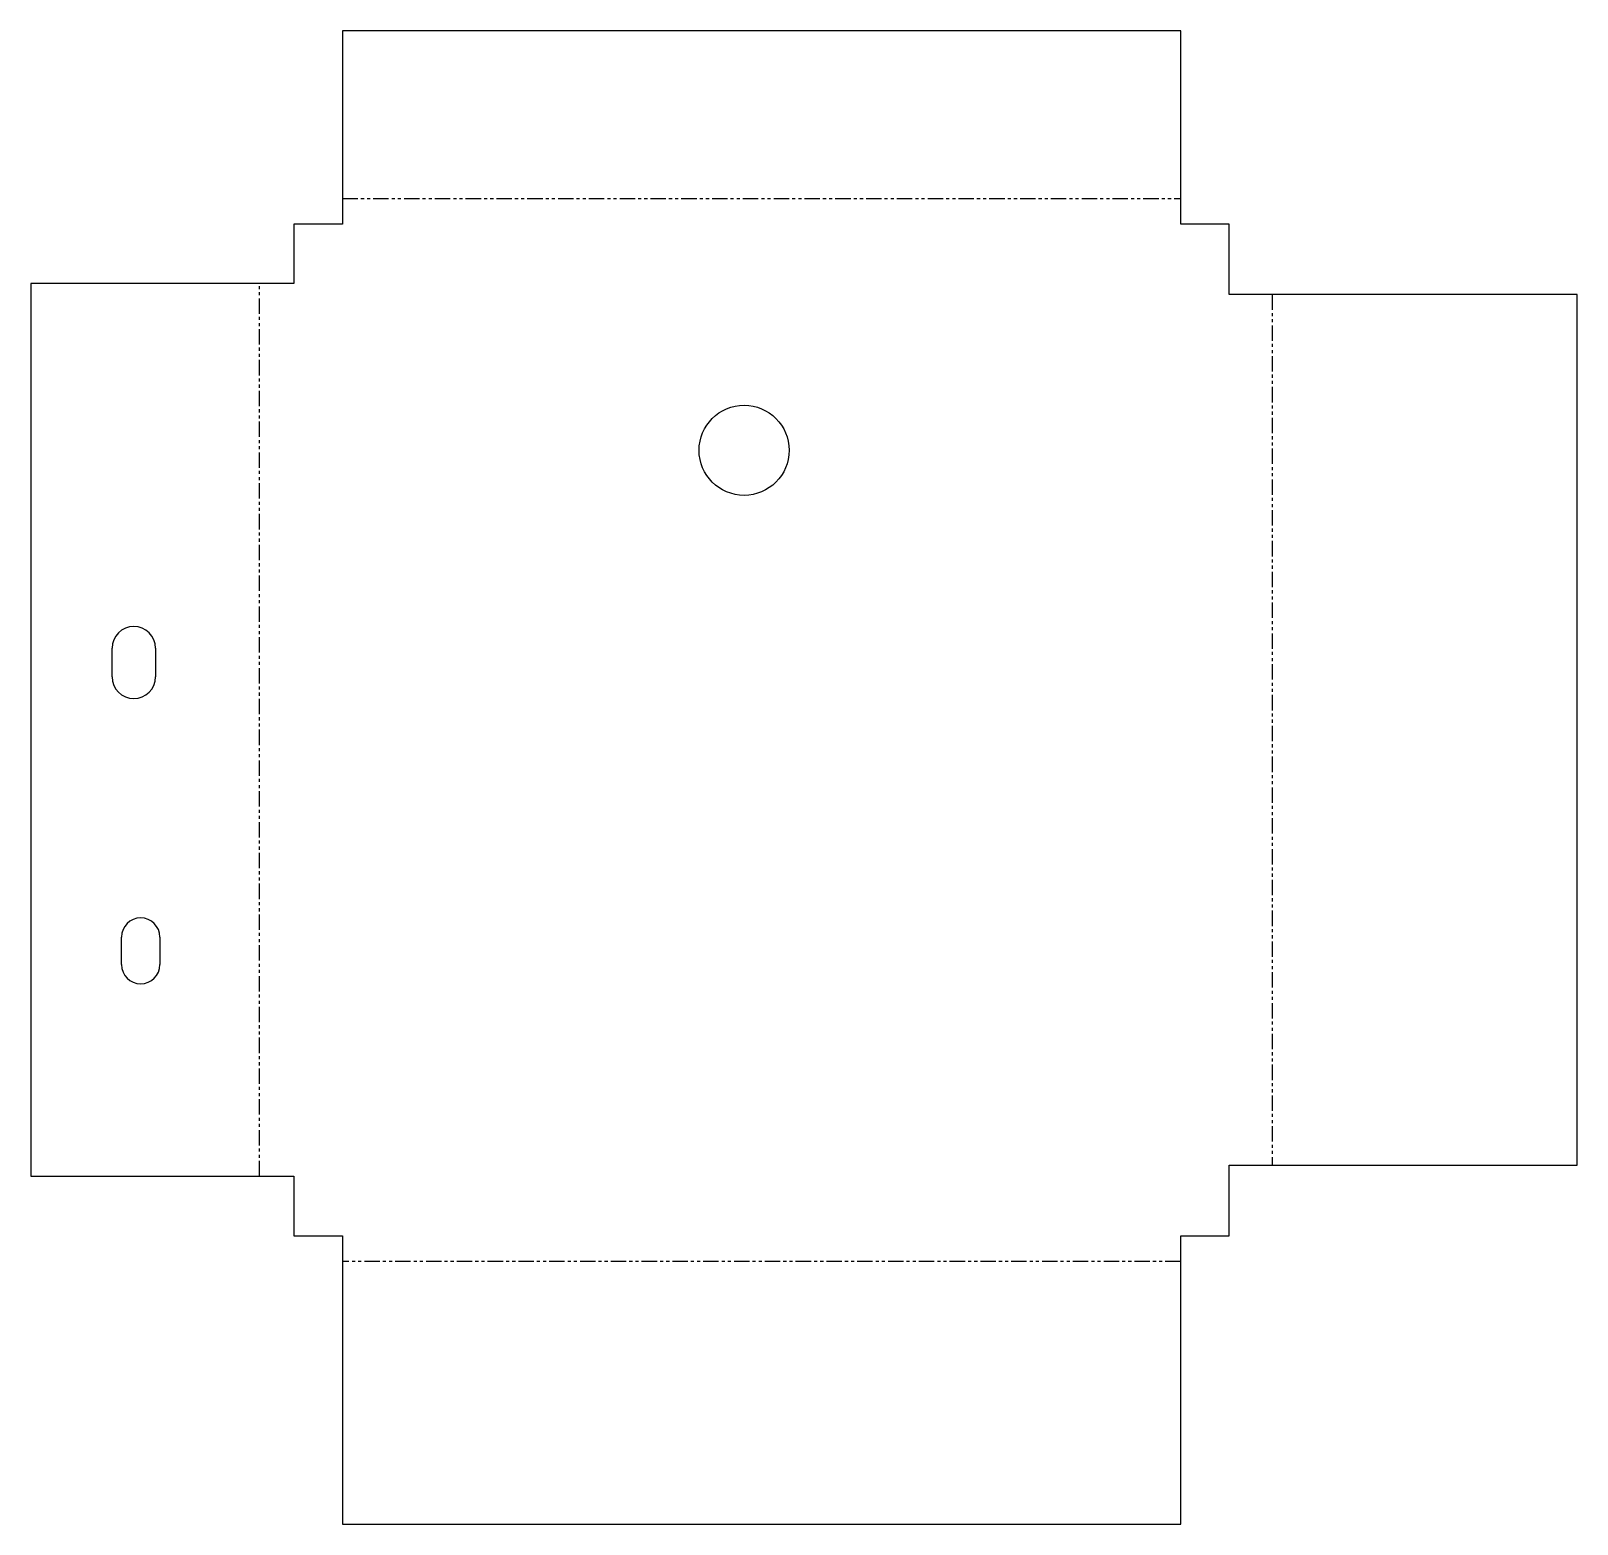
# Model space of a CAD drawing. Header units: millimetres. Extents: x -54 to 265, y -59 to 248.
import ezdxf

# ---------------------------------------------------------------- set-up
doc = ezdxf.new("R2010")
doc.units = ezdxf.units.MM
doc.linetypes.add('PHANTOM', pattern=[6.35, 3.175, -0.635, 0.635, -0.635, 0.635, -0.635])
doc.layers.add('BEND', color=7, linetype='Continuous')
doc.layers.add('CUT', color=7, linetype='Continuous')

msp = doc.modelspace()

# ---------------------------------------------------------------- linework, layer by layer
at = {"layer": 'BEND', "color": 1, "linetype": 'PHANTOM'}
for p, q in [((10, 213.81), (182.8, 213.81)), ((-7.07, 12.25), (-7.07, 196.26)), ((201.63, 194.01), (201.63, 14.5)), ((182.8, -5.3), (10, -5.3))]:
    msp.add_line(p, q, dxfattribs=at)
at = {"layer": 'CUT'}
for p, q in [((182.8, 248.36), (10, 248.36)), ((10, 248.36), (10, 208.51)), ((182.8, 208.51), (182.8, 248.36)), ((10, 208.51), (0, 208.51)), ((0, 208.51), (0, 196.26)), ((192.8, 208.51), (182.8, 208.51)), ((192.8, 194.01), (192.8, 208.51)), ((0, 196.26), (-54.22, 196.26)), ((-54.22, 196.26), (-54.22, 12.25)), ((264.52, 194.01), (192.8, 194.01)), ((264.52, 14.5), (264.52, 194.01)), ((-37.49, 115.19), (-37.49, 121.09)), ((-28.53, 121.09), (-28.53, 115.19)), ((-35.54, 55.87), (-35.54, 61.55)), ((-27.65, 61.55), (-27.65, 55.87)), ((192.8, 0), (192.8, 14.5)), ((192.8, 14.5), (264.52, 14.5)), ((-54.22, 12.25), (0, 12.25)), ((0, 12.25), (0, 0)), ((0, 0), (10, 0)), ((10, 0), (10, -59.46)), ((182.8, -59.46), (182.8, 0)), ((182.8, 0), (192.8, 0)), ((10, -59.46), (182.8, -59.46))]:
    msp.add_line(p, q, dxfattribs=at)
msp.add_circle((92.8, 161.9), 9.28, dxfattribs=at)
for centre, radius, start, end in [((-33.01, 121.09), 4.48, 0, 180), ((-33.01, 115.19), 4.48, 180, 0), ((-31.59, 61.55), 3.95, 0, 180), ((-31.59, 55.87), 3.95, 180, 0)]:
    msp.add_arc(centre, radius, start, end, dxfattribs=at)

doc.saveas('drawing.dxf')
